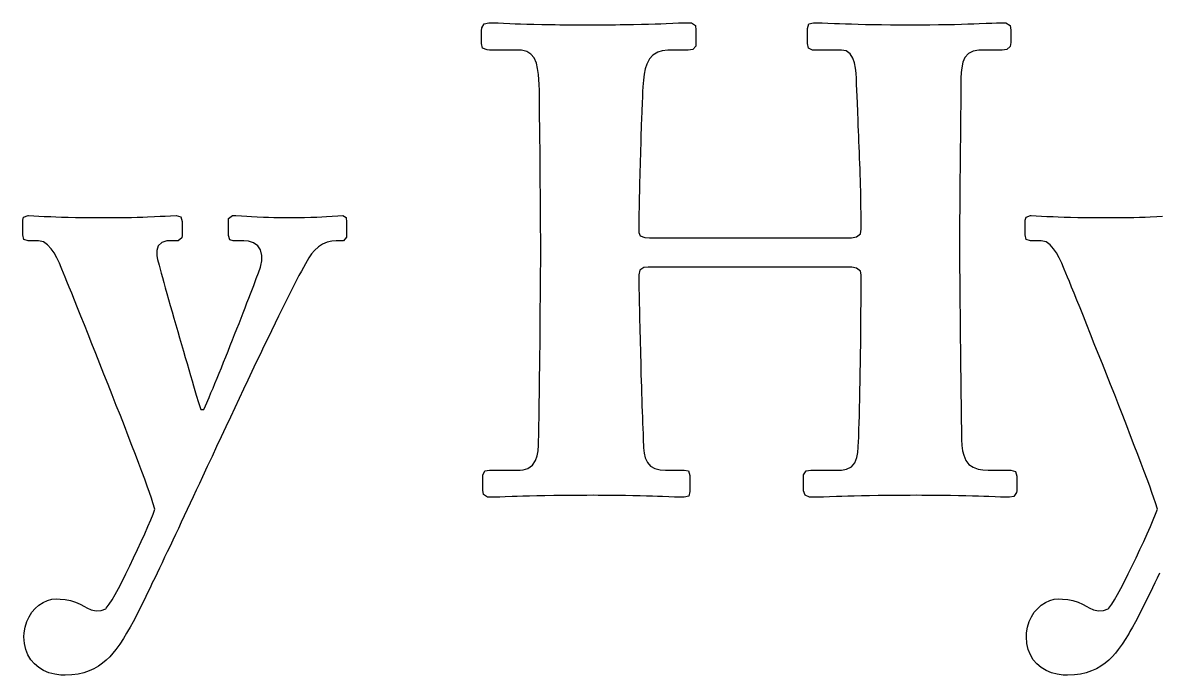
# Model space of a CAD drawing. Extents: x 9 to 342, y 7 to 196.
# Drawn here: x 114.64 to 121.82, y 11.78 to 15.91 of the extents above; entities that cross this region are included whole.
import ezdxf

# ---------------------------------------------------------------- set-up
doc = ezdxf.new("R2010")
doc.units = 0
doc.layers.add('BLACK', color=7, linetype='CONTINUOUS')

msp = doc.modelspace()

# ---------------------------------------------------------------- linework, layer by layer
at = {"layer": 'BLACK', "linetype": 'CONTINUOUS'}
for p, q in [((117.538, 15.8607), (117.539, 15.8791)), ((117.539, 15.8791), (117.555, 15.9045)), ((117.555, 15.9045), (117.585, 15.9113)), ((117.585, 15.9113), (117.607, 15.9109)), ((117.607, 15.9109), (117.643, 15.9096)), ((117.643, 15.9096), (117.677, 15.9082)), ((117.677, 15.9082), (117.718, 15.9065)), ((117.718, 15.9065), (117.75, 15.9053)), ((117.75, 15.9053), (117.785, 15.904)), ((117.785, 15.904), (117.825, 15.9028)), ((117.825, 15.9028), (117.869, 15.9017)), ((117.869, 15.9017), (117.919, 15.9006)), ((117.919, 15.9006), (117.974, 15.8997)), ((117.974, 15.8997), (118.003, 15.8993)), ((118.003, 15.8993), (118.034, 15.8989)), ((118.034, 15.8989), (118.066, 15.8986)), ((118.066, 15.8986), (118.1, 15.8984)), ((118.1, 15.8984), (118.135, 15.8982)), ((118.135, 15.8982), (118.172, 15.8981)), ((118.172, 15.8981), (118.211, 15.8981)), ((118.211, 15.8981), (118.249, 15.8981)), ((118.249, 15.8981), (118.285, 15.8982)), ((118.285, 15.8982), (118.32, 15.8984)), ((118.32, 15.8984), (118.353, 15.8986)), ((118.353, 15.8986), (118.385, 15.8989)), ((118.385, 15.8989), (118.416, 15.8993)), ((118.416, 15.8993), (118.445, 15.8997)), ((118.445, 15.8997), (118.5, 15.9006)), ((118.5, 15.9006), (118.55, 15.9017)), ((118.55, 15.9017), (118.595, 15.9028)), ((118.595, 15.9028), (118.636, 15.904)), ((118.636, 15.904), (118.673, 15.9053)), ((118.673, 15.9053), (118.706, 15.9065)), ((118.706, 15.9065), (118.749, 15.9082)), ((118.749, 15.9082), (118.784, 15.9096)), ((118.784, 15.9096), (118.814, 15.9107)), ((118.814, 15.9107), (118.845, 15.9113)), ((118.845, 15.9113), (118.866, 15.9098)), ((118.866, 15.9098), (118.891, 15.894)), ((118.891, 15.894), (118.895, 15.8644)), ((119.601, 15.8755), (119.609, 15.9038)), ((119.609, 15.9038), (119.639, 15.9113)), ((119.639, 15.9113), (119.663, 15.9109)), ((119.663, 15.9109), (119.693, 15.91)), ((119.693, 15.91), (119.729, 15.9087)), ((119.729, 15.9087), (119.772, 15.9071)), ((119.772, 15.9071), (119.804, 15.9059)), ((119.804, 15.9059), (119.84, 15.9047)), ((119.84, 15.9047), (119.879, 15.9034)), ((119.879, 15.9034), (119.921, 15.9022)), ((119.921, 15.9022), (119.967, 15.9011)), ((119.967, 15.9011), (120.016, 15.9001)), ((120.016, 15.9001), (120.069, 15.8993)), ((120.069, 15.8993), (120.126, 15.8986)), ((120.126, 15.8986), (120.156, 15.8984)), ((120.156, 15.8984), (120.187, 15.8982)), ((120.187, 15.8982), (120.219, 15.8981)), ((120.219, 15.8981), (120.252, 15.8981)), ((120.252, 15.8981), (120.284, 15.8981)), ((120.284, 15.8981), (120.315, 15.8982)), ((120.315, 15.8982), (120.375, 15.8986)), ((120.375, 15.8986), (120.43, 15.8993)), ((120.43, 15.8993), (120.482, 15.9001)), ((120.482, 15.9001), (120.53, 15.9011)), ((120.53, 15.9011), (120.574, 15.9022)), ((120.574, 15.9022), (120.615, 15.9034)), ((120.615, 15.9034), (120.652, 15.9047)), ((120.652, 15.9047), (120.686, 15.9059)), ((120.686, 15.9059), (120.73, 15.9077)), ((120.73, 15.9077), (120.767, 15.9092)), ((120.767, 15.9092), (120.797, 15.9104)), ((120.797, 15.9104), (120.832, 15.9113)), ((120.832, 15.9113), (120.855, 15.9098)), ((120.855, 15.9098), (120.882, 15.894)), ((120.882, 15.894), (120.886, 15.8644)), ((117.538, 15.7808), (117.538, 15.8607)), ((118.895, 15.8644), (118.895, 15.7764)), ((119.601, 15.8732), (119.601, 15.8755)), ((119.601, 15.7808), (119.601, 15.8732)), ((120.886, 15.8644), (120.886, 15.7852)), ((117.545, 15.7514), (117.538, 15.7808)), ((117.573, 15.7391), (117.545, 15.7514)), ((117.589, 15.7383), (117.573, 15.7391)), ((117.761, 15.7383), (117.589, 15.7383)), ((117.791, 15.7367), (117.761, 15.7383)), ((117.824, 15.7288), (117.791, 15.7367)), ((118.717, 15.7375), (118.682, 15.733)), ((118.744, 15.7383), (118.717, 15.7375)), ((118.845, 15.7383), (118.744, 15.7383)), ((118.874, 15.7414), (118.845, 15.7383)), ((118.894, 15.7637), (118.874, 15.7414)), ((118.895, 15.7764), (118.894, 15.7637)), ((119.606, 15.7514), (119.601, 15.7808)), ((119.633, 15.7387), (119.606, 15.7514)), ((119.642, 15.7383), (119.633, 15.7387)), ((119.815, 15.7383), (119.642, 15.7383)), ((119.846, 15.7325), (119.815, 15.7383)), ((120.684, 15.7375), (120.648, 15.7308)), ((120.706, 15.7383), (120.684, 15.7375)), ((120.832, 15.7383), (120.706, 15.7383)), ((120.861, 15.7414), (120.832, 15.7383)), ((120.883, 15.761), (120.861, 15.7414)), ((120.886, 15.7852), (120.883, 15.761)), ((117.85, 15.7133), (117.824, 15.7288)), ((117.871, 15.6892), (117.85, 15.7133)), ((117.886, 15.6552), (117.871, 15.6892)), ((118.6, 15.6823), (118.583, 15.6499)), ((118.622, 15.7071), (118.6, 15.6823)), ((118.653, 15.7246), (118.622, 15.7071)), ((118.682, 15.733), (118.653, 15.7246)), ((119.87, 15.7155), (119.846, 15.7325)), ((119.887, 15.6878), (119.87, 15.7155)), ((119.897, 15.6585), (119.887, 15.6878)), ((120.596, 15.6909), (120.584, 15.6622)), ((120.62, 15.7173), (120.596, 15.6909)), ((120.648, 15.7308), (120.62, 15.7173)), ((117.893, 15.6225), (117.886, 15.6552)), ((117.899, 15.5832), (117.893, 15.6225)), ((118.574, 15.6205), (118.568, 15.5867)), ((118.583, 15.6499), (118.574, 15.6205)), ((119.904, 15.6229), (119.897, 15.6585)), ((119.908, 15.5925), (119.904, 15.6229)), ((119.91, 15.5588), (119.908, 15.5925)), ((120.573, 15.5957), (120.571, 15.5609)), ((120.576, 15.6268), (120.573, 15.5957)), ((120.584, 15.6622), (120.576, 15.6268)), ((117.901, 15.553), (117.899, 15.5832)), ((117.903, 15.5196), (117.901, 15.553)), ((117.904, 15.4826), (117.903, 15.5196)), ((118.563, 15.5483), (118.559, 15.5053)), ((118.568, 15.5867), (118.563, 15.5483)), ((119.911, 15.5222), (119.91, 15.5588)), ((119.913, 15.4824), (119.911, 15.5222)), ((120.571, 15.5609), (120.571, 15.5222)), ((120.571, 15.5222), (120.571, 15.5036)), ((117.904, 15.4628), (117.904, 15.4826)), ((117.904, 15.4333), (117.904, 15.4628)), ((118.557, 15.4761), (118.556, 15.444)), ((118.559, 15.5053), (118.557, 15.4761)), ((119.914, 15.4465), (119.913, 15.4824)), ((120.571, 15.4715), (120.57, 15.4275)), ((120.571, 15.5036), (120.571, 15.4715)), ((117.904, 15.4006), (117.904, 15.4333)), ((117.905, 15.3589), (117.904, 15.4006)), ((118.554, 15.4031), (118.552, 15.3548)), ((118.556, 15.444), (118.554, 15.4031)), ((119.916, 15.4018), (119.914, 15.4465)), ((119.918, 15.3495), (119.916, 15.4018)), ((120.57, 15.4275), (120.57, 15.3734)), ((117.905, 15.3093), (117.905, 15.3589)), ((117.906, 15.2532), (117.905, 15.3093)), ((118.552, 15.3548), (118.55, 15.3001)), ((119.921, 15.2909), (119.918, 15.3495)), ((120.57, 15.3734), (120.569, 15.3432)), ((120.569, 15.3432), (120.569, 15.3111)), ((120.569, 15.3111), (120.569, 15.2774)), ((117.907, 15.223), (117.906, 15.2532)), ((118.548, 15.2404), (118.547, 15.209)), ((118.549, 15.2708), (118.548, 15.2404)), ((118.55, 15.3001), (118.549, 15.2708)), ((119.922, 15.2597), (119.921, 15.2909)), ((119.923, 15.2274), (119.922, 15.2597)), ((120.569, 15.2774), (120.568, 15.2423)), ((120.568, 15.2423), (120.568, 15.206)), ((117.907, 15.1917), (117.907, 15.223)), ((117.907, 15.1593), (117.907, 15.1917)), ((118.546, 15.1767), (118.545, 15.1438)), ((118.547, 15.209), (118.546, 15.1767)), ((119.925, 15.1942), (119.923, 15.2274)), ((119.926, 15.1602), (119.925, 15.1942)), ((120.568, 15.1688), (120.567, 15.1308)), ((120.568, 15.206), (120.568, 15.1688)), ((117.908, 15.1259), (117.907, 15.1593)), ((117.908, 15.0919), (117.908, 15.1259)), ((117.909, 15.0572), (117.908, 15.0919)), ((118.544, 15.1104), (118.543, 15.0766)), ((118.545, 15.1438), (118.544, 15.1104)), ((119.927, 15.1257), (119.926, 15.1602)), ((119.929, 15.0907), (119.927, 15.1257)), ((119.93, 15.0555), (119.929, 15.0907)), ((120.567, 15.0923), (120.566, 15.0536)), ((120.567, 15.1308), (120.567, 15.0923)), ((117.909, 15.0221), (117.909, 15.0572)), ((117.909, 14.9867), (117.909, 15.0221)), ((118.542, 15.0426), (118.541, 15.0085)), ((118.543, 15.0766), (118.542, 15.0426)), ((119.931, 15.0202), (119.93, 15.0555)), ((119.933, 14.9849), (119.931, 15.0202)), ((120.566, 15.0536), (120.566, 15.0148)), ((117.91, 14.9512), (117.909, 14.9867)), ((117.91, 14.9157), (117.91, 14.9512)), ((118.54, 14.9745), (118.539, 14.9407)), ((118.541, 15.0085), (118.54, 14.9745)), ((119.934, 14.9499), (119.933, 14.9849)), ((119.935, 14.9153), (119.934, 14.9499)), ((120.566, 14.9761), (120.565, 14.9378)), ((120.566, 15.0148), (120.566, 14.9761)), ((117.91, 14.8803), (117.91, 14.9157)), ((117.911, 14.8452), (117.91, 14.8803)), ((118.538, 14.9073), (118.537, 14.8744)), ((118.537, 14.8744), (118.537, 14.8422)), ((118.539, 14.9407), (118.538, 14.9073)), ((119.936, 14.8813), (119.935, 14.9153)), ((119.937, 14.8479), (119.936, 14.8813)), ((120.565, 14.9378), (120.565, 14.9001)), ((120.565, 14.9001), (120.565, 14.8633)), ((117.911, 14.8106), (117.911, 14.8452)), ((117.911, 14.7766), (117.911, 14.8106)), ((118.536, 14.8109), (118.535, 14.7513)), ((118.537, 14.8422), (118.536, 14.8109)), ((119.938, 14.8155), (119.937, 14.8479)), ((119.939, 14.7841), (119.938, 14.8155)), ((120.565, 14.8633), (120.564, 14.8275)), ((120.564, 14.8275), (120.564, 14.793)), ((117.912, 14.7433), (117.911, 14.7766)), ((117.912, 14.711), (117.912, 14.7433)), ((118.535, 14.7513), (118.534, 14.6969)), ((119.939, 14.754), (119.939, 14.7841)), ((119.94, 14.698), (119.939, 14.754)), ((120.564, 14.793), (120.564, 14.7599)), ((120.564, 14.7599), (120.564, 14.7286)), ((114.635, 14.662), (114.64, 14.6823)), ((114.635, 14.5696), (114.635, 14.662)), ((114.64, 14.6823), (114.669, 14.692)), ((114.669, 14.692), (114.672, 14.692)), ((114.672, 14.692), (114.705, 14.6904)), ((114.705, 14.6904), (114.738, 14.6884)), ((114.738, 14.6884), (114.771, 14.6866)), ((114.771, 14.6866), (114.812, 14.6848)), ((114.812, 14.6848), (114.845, 14.6836)), ((114.845, 14.6836), (114.881, 14.6824)), ((114.881, 14.6824), (114.923, 14.6814)), ((114.923, 14.6814), (114.969, 14.6804)), ((114.969, 14.6804), (115.02, 14.6797)), ((115.02, 14.6797), (115.077, 14.6791)), ((115.077, 14.6791), (115.107, 14.679)), ((115.107, 14.679), (115.139, 14.6788)), ((115.139, 14.6788), (115.173, 14.6788)), ((115.173, 14.6788), (115.196, 14.6788)), ((115.196, 14.6788), (115.242, 14.6791)), ((115.242, 14.6791), (115.284, 14.6797)), ((115.284, 14.6797), (115.323, 14.6804)), ((115.323, 14.6804), (115.36, 14.6814)), ((115.36, 14.6814), (115.394, 14.6824)), ((115.394, 14.6824), (115.425, 14.6836)), ((115.425, 14.6836), (115.468, 14.6854)), ((115.468, 14.6854), (115.504, 14.6872)), ((115.504, 14.6872), (115.536, 14.6889)), ((115.536, 14.6889), (115.57, 14.6908)), ((115.57, 14.6908), (115.605, 14.692)), ((115.605, 14.692), (115.636, 14.6835)), ((115.636, 14.6835), (115.643, 14.6539)), ((115.937, 14.6583), (115.938, 14.6737)), ((115.937, 14.566), (115.937, 14.6583)), ((115.938, 14.6737), (115.962, 14.692)), ((115.962, 14.692), (115.984, 14.6914)), ((115.984, 14.6914), (116.019, 14.6895)), ((116.019, 14.6895), (116.053, 14.6872)), ((116.053, 14.6872), (116.083, 14.6854)), ((116.083, 14.6854), (116.119, 14.6836)), ((116.119, 14.6836), (116.159, 14.6819)), ((116.159, 14.6819), (116.19, 14.6809)), ((116.19, 14.6809), (116.223, 14.68)), ((116.223, 14.68), (116.259, 14.6794)), ((116.259, 14.6794), (116.298, 14.679)), ((116.298, 14.679), (116.34, 14.6788)), ((116.34, 14.6788), (116.356, 14.6788)), ((116.356, 14.6788), (116.388, 14.6791)), ((116.388, 14.6791), (116.417, 14.6797)), ((116.417, 14.6797), (116.458, 14.6809)), ((116.458, 14.6809), (116.495, 14.6824)), ((116.495, 14.6824), (116.528, 14.6842)), ((116.528, 14.6842), (116.558, 14.686)), ((116.558, 14.686), (116.593, 14.6884)), ((116.593, 14.6884), (116.628, 14.6908)), ((116.628, 14.6908), (116.66, 14.692)), ((116.66, 14.692), (116.682, 14.6789)), ((116.682, 14.6789), (116.684, 14.6495)), ((117.912, 14.6797), (117.912, 14.711)), ((117.912, 14.6496), (117.912, 14.6797)), ((118.534, 14.6969), (118.534, 14.6488)), ((119.941, 14.6488), (119.94, 14.698)), ((120.564, 14.7286), (120.563, 14.6721)), ((120.563, 14.6721), (120.563, 14.6251)), ((120.978, 14.662), (120.983, 14.6823)), ((120.978, 14.5696), (120.978, 14.662)), ((120.983, 14.6823), (121.011, 14.692)), ((121.011, 14.692), (121.015, 14.692)), ((121.015, 14.692), (121.047, 14.6904)), ((121.047, 14.6904), (121.081, 14.6884)), ((121.081, 14.6884), (121.114, 14.6866)), ((121.114, 14.6866), (121.155, 14.6848)), ((121.155, 14.6848), (121.187, 14.6836)), ((121.187, 14.6836), (121.224, 14.6824)), ((121.224, 14.6824), (121.265, 14.6814)), ((121.265, 14.6814), (121.311, 14.6804)), ((121.311, 14.6804), (121.363, 14.6797)), ((121.363, 14.6797), (121.419, 14.6791)), ((121.419, 14.6791), (121.45, 14.679)), ((121.45, 14.679), (121.482, 14.6788)), ((121.482, 14.6788), (121.515, 14.6788)), ((121.515, 14.6788), (121.539, 14.6788)), ((121.539, 14.6788), (121.584, 14.6791)), ((121.584, 14.6791), (121.626, 14.6797)), ((121.626, 14.6797), (121.666, 14.6804)), ((121.666, 14.6804), (121.702, 14.6814)), ((121.702, 14.6814), (121.736, 14.6824)), ((121.736, 14.6824), (121.768, 14.6836)), ((121.768, 14.6836), (121.81, 14.6854)), ((121.81, 14.6854), (121.847, 14.6872)), ((115.643, 14.6539), (115.643, 14.566)), ((116.684, 14.6495), (116.684, 14.5696)), ((117.912, 14.5937), (117.912, 14.6496)), ((117.913, 14.5682), (117.912, 14.5937)), ((118.534, 14.6488), (118.534, 14.585)), ((119.935, 14.5752), (119.941, 14.6063)), ((119.941, 14.6063), (119.941, 14.6488)), ((120.563, 14.6251), (120.563, 14.5894)), ((120.563, 14.5894), (120.563, 14.4458)), ((114.642, 14.5405), (114.635, 14.5696)), ((114.669, 14.5323), (114.642, 14.5405)), ((114.735, 14.5323), (114.669, 14.5323)), ((114.767, 14.5246), (114.735, 14.5323)), ((114.792, 14.5074), (114.767, 14.5246)), ((115.516, 14.5215), (115.493, 14.4996)), ((115.546, 14.5315), (115.516, 14.5215)), ((115.559, 14.5323), (115.546, 14.5315)), ((115.618, 14.5323), (115.559, 14.5323)), ((115.642, 14.5502), (115.618, 14.5323)), ((115.643, 14.566), (115.642, 14.5502)), ((115.946, 14.5373), (115.937, 14.566)), ((115.966, 14.5323), (115.946, 14.5373)), ((116.034, 14.5323), (115.966, 14.5323)), ((116.064, 14.5297), (116.034, 14.5323)), ((116.096, 14.5193), (116.064, 14.5297)), ((116.122, 14.5008), (116.096, 14.5193)), ((116.561, 14.5234), (116.531, 14.5104)), ((116.59, 14.5303), (116.561, 14.5234)), ((116.618, 14.5323), (116.59, 14.5303)), ((116.664, 14.5323), (116.618, 14.5323)), ((116.684, 14.5551), (116.664, 14.5323)), ((116.684, 14.5696), (116.684, 14.5551)), ((117.913, 14.3872), (117.913, 14.5682)), ((118.534, 14.585), (118.542, 14.5637)), ((118.542, 14.5637), (118.571, 14.5531)), ((118.571, 14.5531), (118.601, 14.5513)), ((118.601, 14.5513), (119.857, 14.5513)), ((119.857, 14.5513), (119.879, 14.5518)), ((119.879, 14.5518), (119.911, 14.5563)), ((119.911, 14.5563), (119.935, 14.5752)), ((120.984, 14.5405), (120.978, 14.5696)), ((121.011, 14.5323), (120.984, 14.5405)), ((121.078, 14.5323), (121.011, 14.5323)), ((121.11, 14.5246), (121.078, 14.5323)), ((121.135, 14.5074), (121.11, 14.5246)), ((114.816, 14.4815), (114.792, 14.5074)), ((114.833, 14.4553), (114.816, 14.4815)), ((114.85, 14.4247), (114.833, 14.4553)), ((115.493, 14.4996), (115.483, 14.4699)), ((115.483, 14.4699), (115.484, 14.4363)), ((116.14, 14.474), (116.122, 14.5008)), ((116.148, 14.4389), (116.14, 14.474)), ((116.462, 14.4487), (116.445, 14.4239)), ((116.481, 14.4715), (116.462, 14.4487)), ((116.506, 14.4939), (116.481, 14.4715)), ((116.531, 14.5104), (116.506, 14.4939)), ((120.563, 14.4458), (120.563, 14.4313)), ((121.158, 14.4815), (121.135, 14.5074)), ((121.176, 14.4553), (121.158, 14.4815)), ((121.193, 14.4247), (121.176, 14.4553)), ((114.867, 14.3903), (114.85, 14.4247)), ((114.879, 14.3624), (114.867, 14.3903)), ((115.484, 14.4363), (115.488, 14.4147)), ((115.488, 14.4147), (115.498, 14.378)), ((115.498, 14.378), (115.511, 14.3283)), ((116.139, 14.3652), (116.141, 14.3756)), ((116.141, 14.3756), (116.147, 14.4048)), ((116.147, 14.4048), (116.148, 14.4389)), ((116.424, 14.3875), (116.398, 14.3402)), ((116.445, 14.4239), (116.424, 14.3875)), ((117.912, 14.3393), (117.913, 14.3872)), ((120.563, 14.4313), (120.563, 14.3917)), ((120.563, 14.3917), (120.563, 14.3394)), ((121.209, 14.3903), (121.193, 14.4247)), ((121.221, 14.3624), (121.209, 14.3903)), ((114.883, 14.3527), (114.879, 14.3624)), ((114.903, 14.3032), (114.883, 14.3527)), ((114.915, 14.2742), (114.903, 14.3032)), ((115.511, 14.3283), (115.519, 14.2992)), ((115.519, 14.2992), (115.528, 14.2677)), ((116.113, 14.2943), (116.127, 14.3302)), ((116.127, 14.3302), (116.139, 14.3652)), ((116.383, 14.3127), (116.367, 14.2827)), ((116.398, 14.3402), (116.383, 14.3127)), ((117.912, 14.2901), (117.912, 14.3393)), ((118.539, 14.3463), (118.534, 14.3161)), ((118.534, 14.3161), (118.534, 14.2538)), ((118.564, 14.3634), (118.539, 14.3463)), ((118.592, 14.3659), (118.564, 14.3634)), ((119.848, 14.3659), (118.592, 14.3659)), ((119.88, 14.3649), (119.848, 14.3659)), ((119.91, 14.3593), (119.88, 14.3649)), ((119.935, 14.3404), (119.91, 14.3593)), ((119.941, 14.3161), (119.935, 14.3404)), ((119.941, 14.2663), (119.941, 14.3161)), ((120.563, 14.3394), (120.564, 14.309)), ((120.564, 14.309), (120.564, 14.2761)), ((121.225, 14.3527), (121.221, 14.3624)), ((121.246, 14.3032), (121.225, 14.3527)), ((121.258, 14.2742), (121.246, 14.3032)), ((114.929, 14.2397), (114.915, 14.2742)), ((114.945, 14.2002), (114.929, 14.2397)), ((115.528, 14.2677), (115.537, 14.234)), ((115.537, 14.234), (115.547, 14.1984)), ((116.077, 14.1977), (116.097, 14.2497)), ((116.097, 14.2497), (116.113, 14.2943)), ((116.351, 14.2503), (116.333, 14.2156)), ((116.367, 14.2827), (116.351, 14.2503)), ((117.911, 14.2292), (117.912, 14.2901)), ((117.911, 14.195), (117.911, 14.2292)), ((118.534, 14.2538), (118.534, 14.2281)), ((118.534, 14.2281), (118.535, 14.1911)), ((119.94, 14.193), (119.941, 14.2352)), ((119.941, 14.2352), (119.941, 14.2663)), ((120.564, 14.2761), (120.564, 14.2409)), ((120.564, 14.2409), (120.564, 14.2037)), ((121.271, 14.2397), (121.258, 14.2742)), ((121.287, 14.2002), (121.271, 14.2397)), ((114.963, 14.1561), (114.945, 14.2002)), ((114.982, 14.1078), (114.963, 14.1561)), ((115.547, 14.1984), (115.558, 14.1611)), ((115.558, 14.1611), (115.569, 14.1224)), ((116.054, 14.1395), (116.066, 14.1693)), ((116.066, 14.1693), (116.077, 14.1977)), ((116.314, 14.1787), (116.295, 14.1396)), ((116.333, 14.2156), (116.314, 14.1787)), ((117.91, 14.1204), (117.911, 14.1587)), ((117.911, 14.1587), (117.911, 14.195)), ((118.535, 14.1911), (118.536, 14.1441)), ((119.94, 14.1412), (119.94, 14.193)), ((120.564, 14.2037), (120.565, 14.1646)), ((120.565, 14.1646), (120.565, 14.1239)), ((121.305, 14.1561), (121.287, 14.2002)), ((121.325, 14.1078), (121.305, 14.1561)), ((115.003, 14.0558), (114.982, 14.1078)), ((115.569, 14.1224), (115.58, 14.0826)), ((115.58, 14.0826), (115.592, 14.042)), ((116.03, 14.0763), (116.042, 14.1084)), ((116.042, 14.1084), (116.054, 14.1395)), ((116.275, 14.0985), (116.253, 14.0555)), ((116.295, 14.1396), (116.275, 14.0985)), ((117.91, 14.0804), (117.91, 14.1204)), ((118.536, 14.1441), (118.537, 14.0885)), ((118.537, 14.0885), (118.537, 14.0579)), ((119.939, 14.0811), (119.94, 14.1412)), ((120.565, 14.1239), (120.566, 14.0817)), ((121.346, 14.0558), (121.325, 14.1078)), ((115.025, 14.0004), (115.003, 14.0558)), ((115.592, 14.042), (115.604, 14.0007)), ((116.004, 14.0095), (116.017, 14.0433)), ((116.017, 14.0433), (116.03, 14.0763)), ((116.253, 14.0555), (116.232, 14.0105)), ((117.909, 13.9962), (117.91, 14.0389)), ((117.91, 14.0389), (117.91, 14.0804)), ((118.537, 14.0579), (118.538, 14.0256)), ((118.538, 14.0256), (118.539, 13.9917)), ((119.938, 13.9791), (119.939, 14.0144)), ((119.939, 14.0485), (119.939, 14.0811)), ((119.939, 14.0144), (119.939, 14.0485)), ((120.566, 14.0817), (120.566, 14.0384)), ((120.566, 14.0384), (120.566, 13.9942)), ((121.368, 14.0004), (121.346, 14.0558)), ((115.049, 13.9422), (115.025, 14.0004)), ((115.073, 13.8816), (115.049, 13.9422)), ((115.604, 14.0007), (115.616, 13.9592)), ((115.616, 13.9592), (115.628, 13.9175)), ((115.962, 13.9049), (115.976, 13.9401)), ((115.976, 13.9401), (115.99, 13.975)), ((115.99, 13.975), (116.004, 14.0095)), ((116.209, 13.9638), (116.185, 13.9153)), ((116.232, 14.0105), (116.209, 13.9638)), ((117.908, 13.9082), (117.909, 13.9526)), ((117.909, 13.9526), (117.909, 13.9962)), ((118.539, 13.9917), (118.54, 13.9566)), ((118.54, 13.9566), (118.541, 13.9202)), ((119.937, 13.9051), (119.938, 13.9426)), ((119.938, 13.9426), (119.938, 13.9791)), ((120.566, 13.9942), (120.567, 13.9492)), ((120.567, 13.9492), (120.567, 13.9038)), ((121.391, 13.9422), (121.368, 14.0004)), ((121.415, 13.8816), (121.391, 13.9422)), ((115.098, 13.819), (115.073, 13.8816)), ((115.628, 13.9175), (115.64, 13.8761)), ((115.64, 13.8761), (115.652, 13.8352)), ((115.934, 13.8342), (115.948, 13.8696)), ((115.948, 13.8696), (115.962, 13.9049)), ((116.185, 13.9153), (116.161, 13.8652)), ((117.908, 13.8633), (117.908, 13.9082)), ((118.541, 13.9202), (118.542, 13.8829)), ((118.542, 13.8829), (118.543, 13.8447)), ((119.937, 13.867), (119.937, 13.9051)), ((120.567, 13.9038), (120.568, 13.858)), ((121.44, 13.819), (121.415, 13.8816)), ((115.123, 13.7549), (115.098, 13.819)), ((115.652, 13.8352), (115.663, 13.7949)), ((115.906, 13.7641), (115.92, 13.799)), ((115.92, 13.799), (115.934, 13.8342)), ((116.137, 13.8136), (116.111, 13.7604)), ((116.161, 13.8652), (116.137, 13.8136)), ((117.907, 13.8181), (117.908, 13.8633)), ((117.907, 13.773), (117.907, 13.8181)), ((118.543, 13.8447), (118.544, 13.8058)), ((118.544, 13.8058), (118.545, 13.7663)), ((119.936, 13.8283), (119.937, 13.867)), ((119.936, 13.7892), (119.936, 13.8283)), ((120.568, 13.858), (120.568, 13.8122)), ((120.568, 13.8122), (120.569, 13.7666)), ((121.466, 13.7549), (121.44, 13.819)), ((115.149, 13.6896), (115.123, 13.7549)), ((115.663, 13.7949), (115.675, 13.7557)), ((115.675, 13.7557), (115.686, 13.7177)), ((115.878, 13.6959), (115.892, 13.7297)), ((115.892, 13.7297), (115.906, 13.7641)), ((116.111, 13.7604), (116.085, 13.706)), ((117.905, 13.6835), (117.906, 13.728)), ((117.906, 13.728), (117.907, 13.773)), ((118.545, 13.7663), (118.546, 13.7266)), ((118.546, 13.7266), (118.547, 13.6866)), ((119.934, 13.7107), (119.935, 13.7499)), ((119.935, 13.7499), (119.936, 13.7892)), ((120.569, 13.7666), (120.569, 13.7213)), ((121.492, 13.6896), (121.466, 13.7549)), ((115.175, 13.6237), (115.149, 13.6896)), ((115.686, 13.7177), (115.696, 13.6813)), ((115.696, 13.6813), (115.707, 13.6467)), ((115.851, 13.6307), (115.865, 13.6628)), ((115.865, 13.6628), (115.878, 13.6959)), ((116.085, 13.706), (116.059, 13.6502)), ((117.905, 13.6398), (117.905, 13.6835)), ((118.547, 13.6866), (118.548, 13.6466)), ((119.933, 13.6329), (119.934, 13.6716)), ((119.934, 13.6716), (119.934, 13.7107)), ((120.569, 13.7213), (120.57, 13.6767)), ((120.57, 13.6767), (120.57, 13.6329)), ((121.518, 13.6237), (121.492, 13.6896)), ((115.201, 13.5575), (115.175, 13.6237)), ((115.707, 13.6467), (115.716, 13.6141)), ((115.716, 13.6141), (115.733, 13.5562)), ((115.826, 13.5699), (115.839, 13.5997)), ((115.839, 13.5997), (115.851, 13.6307)), ((116.032, 13.5932), (116.005, 13.5351)), ((116.059, 13.6502), (116.032, 13.5932)), ((117.904, 13.5969), (117.905, 13.6398)), ((117.904, 13.5553), (117.904, 13.5969)), ((118.548, 13.6466), (118.55, 13.6067)), ((118.55, 13.6067), (118.551, 13.5671)), ((119.932, 13.5947), (119.933, 13.6329)), ((119.932, 13.5573), (119.932, 13.5947)), ((120.57, 13.6329), (120.571, 13.5902)), ((120.571, 13.5902), (120.571, 13.5487)), ((121.544, 13.5575), (121.518, 13.6237)), ((115.227, 13.4916), (115.201, 13.5575)), ((115.733, 13.5562), (115.747, 13.5097)), ((115.747, 13.5097), (115.761, 13.4661)), ((115.792, 13.4894), (115.814, 13.5415)), ((115.814, 13.5415), (115.826, 13.5699)), ((116.005, 13.5351), (115.977, 13.4759)), ((117.903, 13.5151), (117.904, 13.5553)), ((117.903, 13.4765), (117.903, 13.5151)), ((118.551, 13.5671), (118.552, 13.528)), ((118.552, 13.528), (118.553, 13.4895)), ((119.93, 13.4855), (119.931, 13.5209)), ((119.931, 13.5209), (119.932, 13.5573)), ((120.571, 13.5487), (120.572, 13.5088)), ((120.572, 13.5088), (120.572, 13.4706)), ((121.57, 13.4916), (121.544, 13.5575)), ((115.253, 13.4263), (115.227, 13.4916)), ((115.761, 13.4661), (115.782, 13.4661)), ((115.782, 13.4661), (115.792, 13.4894)), ((115.977, 13.4759), (115.949, 13.4158)), ((117.902, 13.4398), (117.903, 13.4765)), ((117.902, 13.4053), (117.902, 13.4398)), ((118.553, 13.4895), (118.555, 13.4518)), ((118.555, 13.4518), (118.556, 13.415)), ((119.929, 13.4515), (119.93, 13.4855)), ((119.929, 13.419), (119.929, 13.4515)), ((120.572, 13.4706), (120.573, 13.4344)), ((121.595, 13.4263), (121.57, 13.4916)), ((115.278, 13.362), (115.253, 13.4263)), ((115.949, 13.4158), (115.92, 13.3548)), ((117.901, 13.3732), (117.902, 13.4053)), ((117.901, 13.3437), (117.901, 13.3732)), ((118.556, 13.415), (118.557, 13.3794)), ((118.557, 13.3794), (118.558, 13.345)), ((119.926, 13.3321), (119.928, 13.3881)), ((119.928, 13.3881), (119.929, 13.419)), ((120.573, 13.4344), (120.573, 13.4003)), ((120.573, 13.4003), (120.574, 13.3396)), ((121.62, 13.362), (121.595, 13.4263)), ((115.302, 13.2993), (115.278, 13.362)), ((115.326, 13.2386), (115.302, 13.2993)), ((115.891, 13.293), (115.862, 13.2305)), ((115.92, 13.3548), (115.891, 13.293)), ((117.899, 13.2734), (117.9, 13.2936)), ((117.9, 13.2936), (117.901, 13.3437)), ((118.558, 13.345), (118.56, 13.3121)), ((118.56, 13.3121), (118.561, 13.2808)), ((119.925, 13.2851), (119.926, 13.3321)), ((120.574, 13.3396), (120.575, 13.2903)), ((121.645, 13.2993), (121.62, 13.362)), ((121.668, 13.2386), (121.645, 13.2993)), ((115.348, 13.1802), (115.326, 13.2386)), ((115.862, 13.2305), (115.833, 13.1674)), ((117.896, 13.2049), (117.899, 13.2389)), ((117.899, 13.2389), (117.899, 13.2734)), ((118.561, 13.2808), (118.563, 13.2236)), ((118.563, 13.2236), (118.567, 13.1887)), ((119.918, 13.1929), (119.922, 13.2276)), ((119.922, 13.2276), (119.924, 13.2654)), ((119.924, 13.2654), (119.925, 13.2851)), ((120.575, 13.2903), (120.575, 13.2765)), ((120.575, 13.2765), (120.577, 13.2382)), ((120.577, 13.2382), (120.582, 13.2046)), ((121.69, 13.1802), (121.668, 13.2386)), ((115.369, 13.1247), (115.348, 13.1802)), ((115.833, 13.1674), (115.803, 13.1038)), ((117.88, 13.1435), (117.89, 13.1727)), ((117.89, 13.1727), (117.896, 13.2049)), ((118.567, 13.1887), (118.574, 13.1592)), ((118.574, 13.1592), (118.588, 13.1294)), ((119.899, 13.1288), (119.912, 13.1617)), ((119.912, 13.1617), (119.918, 13.1929)), ((120.582, 13.2046), (120.589, 13.1755)), ((120.589, 13.1755), (120.603, 13.1433)), ((121.712, 13.1247), (121.69, 13.1802)), ((115.389, 13.0725), (115.369, 13.1247)), ((115.803, 13.1038), (115.773, 13.0397)), ((117.547, 13.0493), (117.559, 13.0779)), ((117.559, 13.0779), (117.589, 13.0822)), ((117.589, 13.0822), (117.782, 13.0822)), ((117.782, 13.0822), (117.801, 13.0833)), ((117.801, 13.0833), (117.832, 13.092)), ((117.832, 13.092), (117.861, 13.1131)), ((117.861, 13.1131), (117.88, 13.1435)), ((118.588, 13.1294), (118.608, 13.1073)), ((118.608, 13.1073), (118.635, 13.0923)), ((118.635, 13.0923), (118.669, 13.0842)), ((118.669, 13.0842), (118.702, 13.0822)), ((118.702, 13.0822), (118.82, 13.0822)), ((118.82, 13.0822), (118.848, 13.0773)), ((118.848, 13.0773), (118.857, 13.0485)), ((119.576, 13.0529), (119.592, 13.0784)), ((119.592, 13.0784), (119.622, 13.0822)), ((119.622, 13.0822), (119.807, 13.0822)), ((119.807, 13.0822), (119.816, 13.0824)), ((119.816, 13.0824), (119.848, 13.0878)), ((119.848, 13.0878), (119.878, 13.1037)), ((119.878, 13.1037), (119.899, 13.1288)), ((120.603, 13.1433), (120.622, 13.1183)), ((120.622, 13.1183), (120.648, 13.1002)), ((120.648, 13.1002), (120.681, 13.0885)), ((120.681, 13.0885), (120.71, 13.0837)), ((120.71, 13.0837), (120.743, 13.0822)), ((120.743, 13.0822), (120.886, 13.0822)), ((120.886, 13.0822), (120.917, 13.0736)), ((121.731, 13.0725), (121.712, 13.1247)), ((115.407, 13.0239), (115.389, 13.0725)), ((115.423, 12.9796), (115.407, 13.0239)), ((115.773, 13.0397), (115.753, 12.9972)), ((117.547, 13.0441), (117.547, 13.0493)), ((117.547, 12.9562), (117.547, 13.0441)), ((118.857, 13.0485), (118.857, 12.9474)), ((119.576, 13.0441), (119.576, 13.0529)), ((119.576, 12.9518), (119.576, 13.0441)), ((120.917, 13.0736), (120.924, 13.0441)), ((120.924, 13.0441), (120.924, 12.9518)), ((121.749, 13.0239), (121.731, 13.0725)), ((121.766, 12.9796), (121.749, 13.0239)), ((115.437, 12.9398), (115.423, 12.9796)), ((115.449, 12.905), (115.437, 12.9398)), ((115.733, 12.9552), (115.714, 12.9136)), ((115.753, 12.9972), (115.733, 12.9552)), ((117.55, 12.9267), (117.547, 12.9562)), ((118.857, 12.9474), (118.849, 12.9172)), ((119.586, 12.9229), (119.576, 12.9518)), ((120.923, 12.94), (120.907, 12.9154)), ((120.924, 12.9518), (120.923, 12.94)), ((121.78, 12.9398), (121.766, 12.9796)), ((121.792, 12.905), (121.78, 12.9398)), ((115.459, 12.8757), (115.449, 12.905)), ((115.471, 12.8353), (115.459, 12.8757)), ((115.694, 12.8725), (115.675, 12.832)), ((115.714, 12.9136), (115.694, 12.8725)), ((117.576, 12.9106), (117.55, 12.9267)), ((117.589, 12.91), (117.576, 12.9106)), ((117.623, 12.9105), (117.589, 12.91)), ((117.653, 12.9115), (117.623, 12.9105)), ((117.688, 12.9129), (117.653, 12.9115)), ((117.731, 12.9145), (117.688, 12.9129)), ((117.763, 12.9156), (117.731, 12.9145)), ((117.8, 12.9168), (117.763, 12.9156)), ((117.841, 12.918), (117.8, 12.9168)), ((117.887, 12.9191), (117.841, 12.918)), ((117.938, 12.9201), (117.887, 12.9191)), ((117.995, 12.9209), (117.938, 12.9201)), ((118.026, 12.9213), (117.995, 12.9209)), ((118.058, 12.9216), (118.026, 12.9213)), ((118.092, 12.9219), (118.058, 12.9216)), ((118.127, 12.9221), (118.092, 12.9219)), ((118.165, 12.9223), (118.127, 12.9221)), ((118.204, 12.9224), (118.165, 12.9223)), ((118.244, 12.9225), (118.204, 12.9224)), ((118.277, 12.9224), (118.244, 12.9225)), ((118.308, 12.9223), (118.277, 12.9224)), ((118.338, 12.9221), (118.308, 12.9223)), ((118.395, 12.9216), (118.338, 12.9221)), ((118.448, 12.9209), (118.395, 12.9216)), ((118.496, 12.9201), (118.448, 12.9209)), ((118.541, 12.9191), (118.496, 12.9201)), ((118.581, 12.918), (118.541, 12.9191)), ((118.619, 12.9168), (118.581, 12.918)), ((118.652, 12.9156), (118.619, 12.9168)), ((118.683, 12.9145), (118.652, 12.9156)), ((118.724, 12.9129), (118.683, 12.9145)), ((118.758, 12.9115), (118.724, 12.9129)), ((118.788, 12.9105), (118.758, 12.9115)), ((118.82, 12.91), (118.788, 12.9105)), ((118.849, 12.9172), (118.82, 12.91)), ((119.614, 12.9109), (119.586, 12.9229)), ((119.63, 12.91), (119.614, 12.9109)), ((119.669, 12.9105), (119.63, 12.91)), ((119.702, 12.9115), (119.669, 12.9105)), ((119.74, 12.9129), (119.702, 12.9115)), ((119.784, 12.9145), (119.74, 12.9129)), ((119.817, 12.9156), (119.784, 12.9145)), ((119.855, 12.9168), (119.817, 12.9156)), ((119.896, 12.918), (119.855, 12.9168)), ((119.942, 12.9191), (119.896, 12.918)), ((119.992, 12.9201), (119.942, 12.9191)), ((120.048, 12.9209), (119.992, 12.9201)), ((120.078, 12.9213), (120.048, 12.9209)), ((120.109, 12.9216), (120.078, 12.9213)), ((120.142, 12.9219), (120.109, 12.9216)), ((120.177, 12.9221), (120.142, 12.9219)), ((120.213, 12.9223), (120.177, 12.9221)), ((120.25, 12.9224), (120.213, 12.9223)), ((120.289, 12.9225), (120.25, 12.9224)), ((120.324, 12.9224), (120.289, 12.9225)), ((120.358, 12.9223), (120.324, 12.9224)), ((120.39, 12.9221), (120.358, 12.9223)), ((120.421, 12.9219), (120.39, 12.9221)), ((120.45, 12.9216), (120.421, 12.9219)), ((120.506, 12.9209), (120.45, 12.9216)), ((120.556, 12.9201), (120.506, 12.9209)), ((120.603, 12.9191), (120.556, 12.9201)), ((120.645, 12.918), (120.603, 12.9191)), ((120.683, 12.9168), (120.645, 12.918)), ((120.717, 12.9156), (120.683, 12.9168)), ((120.748, 12.9145), (120.717, 12.9156)), ((120.788, 12.9129), (120.748, 12.9145)), ((120.821, 12.9115), (120.788, 12.9129)), ((120.857, 12.9103), (120.821, 12.9115)), ((120.878, 12.91), (120.857, 12.9103)), ((120.907, 12.9154), (120.878, 12.91)), ((121.802, 12.8757), (121.792, 12.905)), ((121.814, 12.8353), (121.802, 12.8757)), ((115.445, 12.7673), (115.46, 12.8043)), ((115.46, 12.8043), (115.471, 12.8353)), ((115.657, 12.7919), (115.638, 12.7525)), ((115.675, 12.832), (115.657, 12.7919)), ((121.787, 12.7673), (121.802, 12.8043)), ((121.802, 12.8043), (121.814, 12.8353)), ((115.407, 12.679), (115.427, 12.7251)), ((115.427, 12.7251), (115.445, 12.7673)), ((115.638, 12.7525), (115.62, 12.7137)), ((121.75, 12.679), (121.77, 12.7251)), ((121.77, 12.7251), (121.787, 12.7673)), ((115.385, 12.6299), (115.407, 12.679)), ((115.602, 12.6756), (115.584, 12.6382)), ((115.62, 12.7137), (115.602, 12.6756)), ((121.728, 12.6299), (121.75, 12.679)), ((115.337, 12.5273), (115.362, 12.579)), ((115.362, 12.579), (115.385, 12.6299)), ((115.567, 12.6015), (115.55, 12.5656)), ((115.584, 12.6382), (115.567, 12.6015)), ((121.68, 12.5273), (121.704, 12.579)), ((121.704, 12.579), (121.728, 12.6299)), ((115.312, 12.4759), (115.337, 12.5273)), ((115.533, 12.5305), (115.517, 12.4962)), ((115.55, 12.5656), (115.533, 12.5305)), ((121.655, 12.4759), (121.68, 12.5273)), ((115.288, 12.4258), (115.312, 12.4759)), ((115.485, 12.4302), (115.47, 12.3987)), ((115.501, 12.4628), (115.485, 12.4302)), ((115.517, 12.4962), (115.501, 12.4628)), ((121.63, 12.4258), (121.655, 12.4759)), ((121.828, 12.4302), (121.813, 12.3987)), ((115.241, 12.3342), (115.264, 12.3782)), ((115.264, 12.3782), (115.288, 12.4258)), ((115.455, 12.3681), (115.441, 12.3385)), ((115.47, 12.3987), (115.455, 12.3681)), ((121.583, 12.3342), (121.606, 12.3782)), ((121.606, 12.3782), (121.63, 12.4258)), ((121.798, 12.3681), (121.784, 12.3385)), ((121.813, 12.3987), (121.798, 12.3681)), ((115.2, 12.2609), (115.219, 12.2947)), ((115.219, 12.2947), (115.241, 12.3342)), ((115.427, 12.31), (115.414, 12.2825)), ((115.441, 12.3385), (115.427, 12.31)), ((121.542, 12.2609), (121.562, 12.2947)), ((121.562, 12.2947), (121.583, 12.3342)), ((121.77, 12.31), (121.756, 12.2825)), ((121.784, 12.3385), (121.77, 12.31)), ((114.714, 12.2073), (114.738, 12.2281)), ((114.738, 12.2281), (114.764, 12.2448)), ((114.764, 12.2448), (114.791, 12.2572)), ((114.791, 12.2572), (114.82, 12.2648)), ((114.82, 12.2648), (114.849, 12.2674)), ((114.849, 12.2674), (114.871, 12.2668)), ((114.871, 12.2668), (114.904, 12.2635)), ((114.904, 12.2635), (114.937, 12.2569)), ((114.937, 12.2569), (114.97, 12.2466)), ((114.97, 12.2466), (114.998, 12.2351)), ((114.998, 12.2351), (115.026, 12.2205)), ((115.026, 12.2205), (115.04, 12.212)), ((115.164, 12.2084), (115.183, 12.2339)), ((115.183, 12.2339), (115.2, 12.2609)), ((115.401, 12.2561), (115.376, 12.2069)), ((115.414, 12.2825), (115.401, 12.2561)), ((121.057, 12.2073), (121.08, 12.2281)), ((121.08, 12.2281), (121.106, 12.2448)), ((121.106, 12.2448), (121.134, 12.2572)), ((121.134, 12.2572), (121.162, 12.2648)), ((121.162, 12.2648), (121.191, 12.2674)), ((121.191, 12.2674), (121.213, 12.2668)), ((121.213, 12.2668), (121.247, 12.2635)), ((121.247, 12.2635), (121.28, 12.2569)), ((121.28, 12.2569), (121.313, 12.2466)), ((121.313, 12.2466), (121.341, 12.2351)), ((121.341, 12.2351), (121.368, 12.2205)), ((121.368, 12.2205), (121.382, 12.212)), ((121.507, 12.2084), (121.526, 12.2339)), ((121.526, 12.2339), (121.542, 12.2609)), ((121.743, 12.2561), (121.719, 12.2069)), ((121.756, 12.2825), (121.743, 12.2561)), ((114.661, 12.1237), (114.675, 12.1548)), ((114.675, 12.1548), (114.693, 12.1828)), ((114.693, 12.1828), (114.714, 12.2073)), ((115.04, 12.212), (115.068, 12.1994)), ((115.068, 12.1994), (115.099, 12.1921)), ((115.099, 12.1921), (115.132, 12.1933)), ((115.132, 12.1933), (115.16, 12.2044)), ((115.16, 12.2044), (115.164, 12.2084)), ((115.354, 12.1626), (115.333, 12.1234)), ((115.376, 12.2069), (115.354, 12.1626)), ((121.003, 12.1237), (121.017, 12.1548)), ((121.017, 12.1548), (121.035, 12.1828)), ((121.035, 12.1828), (121.057, 12.2073)), ((121.382, 12.212), (121.41, 12.1994)), ((121.41, 12.1994), (121.442, 12.1921)), ((121.442, 12.1921), (121.474, 12.1933)), ((121.474, 12.1933), (121.502, 12.2044)), ((121.502, 12.2044), (121.507, 12.2084)), ((121.696, 12.1626), (121.676, 12.1234)), ((121.719, 12.2069), (121.696, 12.1626)), ((114.644, 12.0533), (114.65, 12.0897)), ((114.65, 12.0897), (114.661, 12.1237)), ((115.315, 12.0896), (115.299, 12.0615)), ((115.333, 12.1234), (115.315, 12.0896)), ((120.987, 12.0533), (120.993, 12.0897)), ((120.993, 12.0897), (121.003, 12.1237)), ((121.657, 12.0896), (121.641, 12.0615)), ((121.676, 12.1234), (121.657, 12.0896)), ((114.643, 12.0278), (114.644, 12.0533)), ((114.646, 11.9859), (114.643, 12.0278)), ((115.272, 12.017), (115.25, 11.982)), ((115.292, 12.0507), (115.272, 12.017)), ((115.299, 12.0615), (115.292, 12.0507)), ((120.986, 12.0278), (120.987, 12.0533)), ((120.989, 11.9859), (120.986, 12.0278)), ((121.615, 12.017), (121.592, 11.982)), ((121.635, 12.0507), (121.615, 12.017)), ((121.641, 12.0615), (121.635, 12.0507)), ((114.655, 11.9477), (114.646, 11.9859)), ((114.668, 11.9132), (114.655, 11.9477)), ((115.225, 11.9469), (115.206, 11.924)), ((115.25, 11.982), (115.225, 11.9469)), ((120.997, 11.9477), (120.989, 11.9859)), ((121.011, 11.9132), (120.997, 11.9477)), ((121.567, 11.9469), (121.549, 11.924)), ((121.592, 11.982), (121.567, 11.9469)), ((114.687, 11.8826), (114.668, 11.9132)), ((114.71, 11.8559), (114.687, 11.8826)), ((114.737, 11.8333), (114.71, 11.8559)), ((115.14, 11.8605), (115.114, 11.8422)), ((115.164, 11.8804), (115.14, 11.8605)), ((115.186, 11.9017), (115.164, 11.8804)), ((115.206, 11.924), (115.186, 11.9017)), ((121.029, 11.8826), (121.011, 11.9132)), ((121.052, 11.8559), (121.029, 11.8826)), ((121.079, 11.8333), (121.052, 11.8559)), ((121.483, 11.8605), (121.457, 11.8422)), ((121.507, 11.8804), (121.483, 11.8605)), ((121.529, 11.9017), (121.507, 11.8804)), ((121.549, 11.924), (121.529, 11.9017)), ((114.767, 11.8149), (114.737, 11.8333)), ((114.801, 11.8007), (114.767, 11.8149)), ((114.838, 11.7909), (114.801, 11.8007)), ((114.877, 11.7856), (114.838, 11.7909)), ((114.904, 11.7845), (114.877, 11.7856)), ((114.946, 11.7864), (114.904, 11.7845)), ((114.986, 11.7918), (114.946, 11.7864)), ((115.022, 11.8004), (114.986, 11.7918)), ((115.055, 11.8118), (115.022, 11.8004)), ((115.086, 11.8259), (115.055, 11.8118)), ((115.114, 11.8422), (115.086, 11.8259)), ((121.11, 11.8149), (121.079, 11.8333)), ((121.144, 11.8007), (121.11, 11.8149)), ((121.18, 11.7909), (121.144, 11.8007)), ((121.219, 11.7856), (121.18, 11.7909)), ((121.246, 11.7845), (121.219, 11.7856)), ((121.289, 11.7864), (121.246, 11.7845)), ((121.328, 11.7918), (121.289, 11.7864)), ((121.364, 11.8004), (121.328, 11.7918)), ((121.398, 11.8118), (121.364, 11.8004)), ((121.429, 11.8259), (121.398, 11.8118)), ((121.457, 11.8422), (121.429, 11.8259))]:
    msp.add_line(p, q, dxfattribs=at)

doc.saveas('drawing.dxf')
